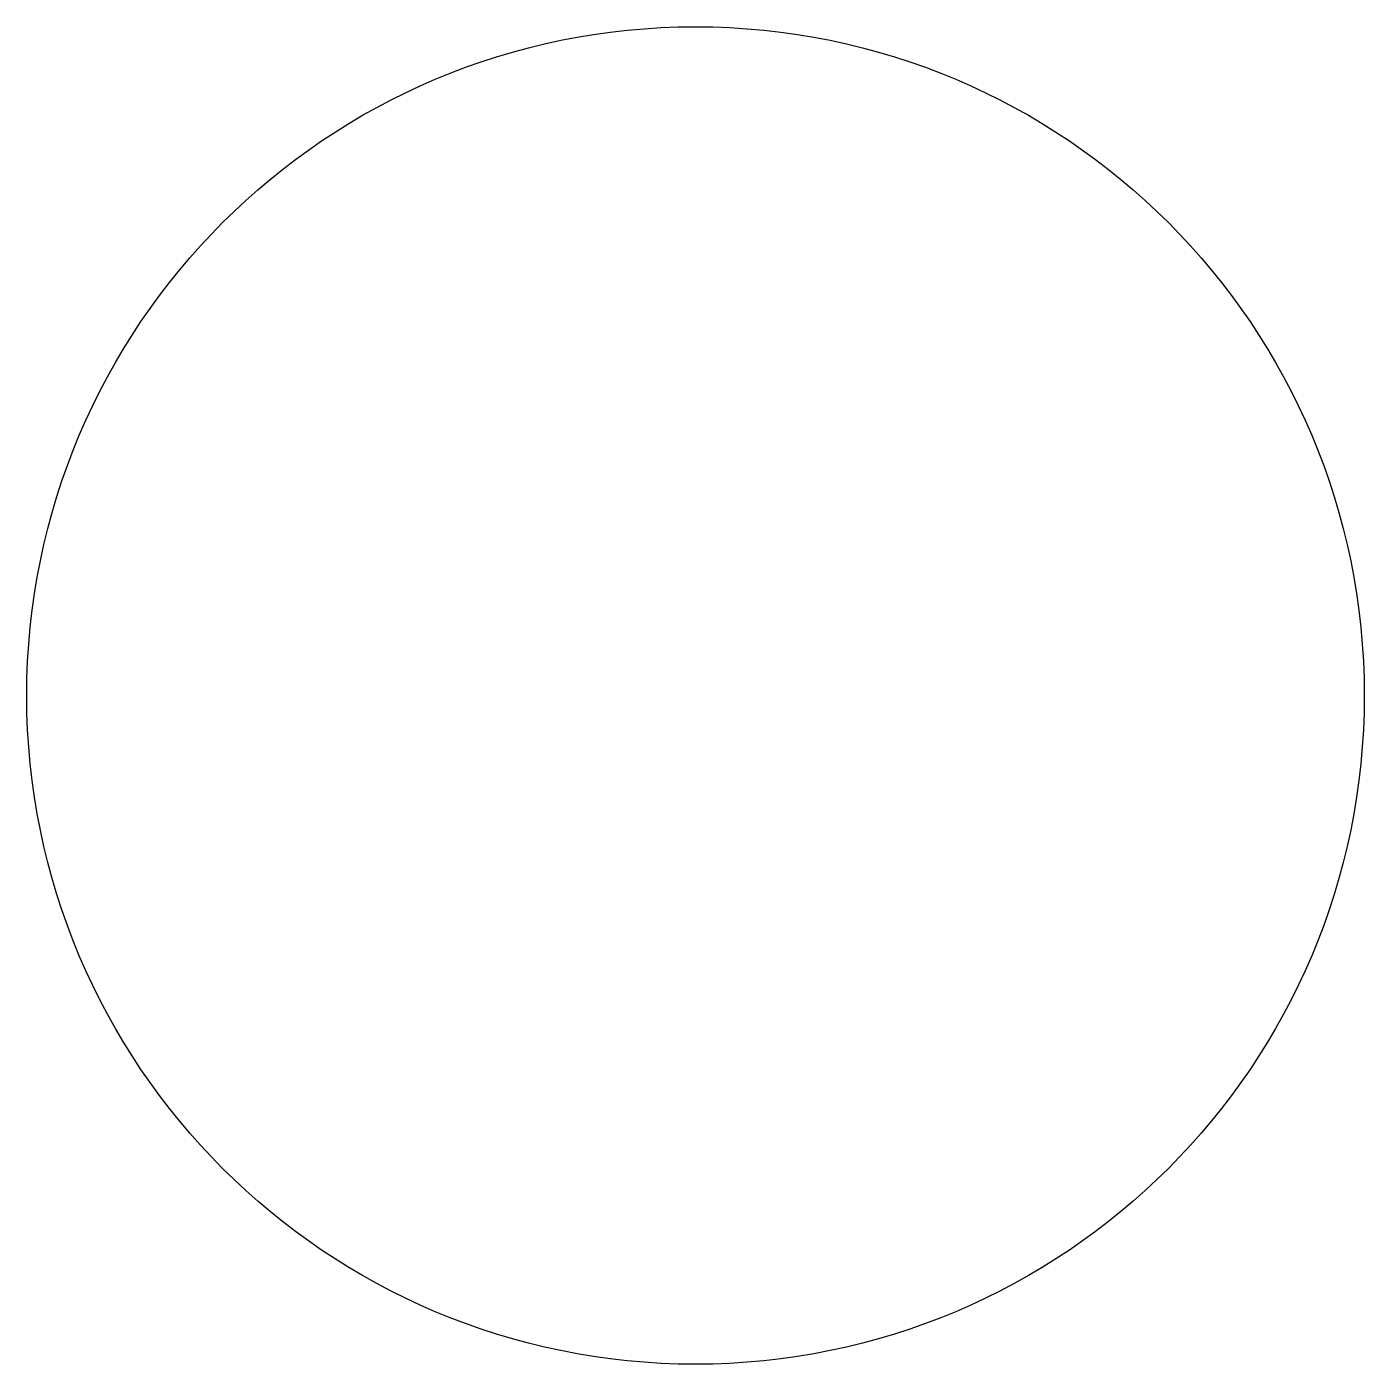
# Model space of a CAD drawing. Header units: millimetres. Extents: x -276.3 to -246.9, y 80.9 to 110.3.
import ezdxf

# ---------------------------------------------------------------- set-up
doc = ezdxf.new("R2010")
doc.units = ezdxf.units.MM
doc.layers.get('0').update_dxf_attribs({"linetype": 'CONTINUOUS'})

msp = doc.modelspace()

# ---------------------------------------------------------------- linework, layer by layer
msp.add_circle((-261.612, 95.582), 14.7)

doc.saveas('drawing.dxf')
